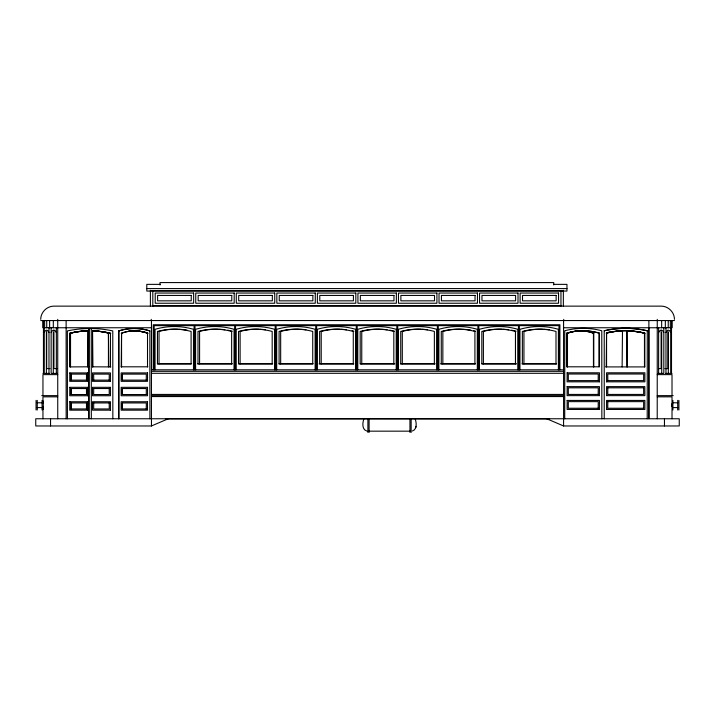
<?xml version="1.0" encoding="UTF-8"?>
<svg xmlns="http://www.w3.org/2000/svg" width="715" height="715" viewBox="0 0 715 715"><rect width="100%" height="100%" fill="white"/><g stroke="black" fill="none" stroke-linecap="round" stroke-linejoin="round"><path stroke-width="1.07" d="M40.728 319.346C40.692 312.267 46.895 306.092 53.974 306.136L661.205 306.136C668.284 306.092 674.486 312.267 674.442 319.346M412.394 431.002C417.14 429.456 416.559 423.057 415.308 419.258M415.79 427.588L415.951 426.346M363.738 419.258C362.487 423.057 361.906 429.456 366.652 431.002M151.419 425.97L168.275 418.758M88.088 366.911L88.088 330.92L86.712 330.938A87.999 87.57 90 0 0 69.802 333.27L69.802 366.911L88.767 366.804M86.256 328.578L93.942 328.578M160.169 284.364L146.798 284.364L146.798 291.059L566.959 291.059L566.959 284.364L553.589 284.364M146.798 288.583L566.959 288.583M150.4 290.674L563.357 290.674M152.804 305.645L560.953 305.645M40.728 320.552L674.442 320.552M151.455 327.756L42.927 327.756L42.927 320.552M563.581 327.756L672.046 327.756L672.046 320.552M57.307 327.756L56.342 327.756L56.342 373.409M91.261 328.534L91.323 418.758M604.229 418.758L604.229 330.759A98.509 98.035 -90 0 1 647.272 330.759L647.209 418.758M647.272 330.759L647.209 330.759A98.509 98.035 90 0 0 604.175 330.759M88.088 330.92L87.739 366.911M92.521 366.911L92.521 330.92L92.87 366.911M118.761 330.92L118.824 330.92A51.954 51.703 90 0 1 149.909 330.92L149.846 330.92A51.954 51.703 -90 0 0 118.761 330.92L118.761 418.758M626.912 366.911L626.912 330.92L627.261 366.911M69.802 333.27L70.159 333.27A87.999 87.57 90 0 1 87.06 330.938M92.53 330.831A78.087 77.712 -90 0 1 108.439 333.163L108.787 366.804M121.21 366.911L121.559 333.27A37.538 37.359 90 0 1 147.862 333.27M567.138 366.911L567.111 333.163A55.94 55.663 -90 0 1 599.393 333.163L599.393 366.804L566.754 366.804L566.754 333.163L567.487 333.27A37.538 37.359 -90 0 1 593.79 333.27L593.79 366.911M567.138 333.27A37.538 37.359 -90 0 1 593.441 333.27L593.79 333.27M566.754 333.163A55.94 55.663 -90 0 1 599.036 333.163L599.393 333.163M606.213 366.804L606.561 333.163A78.087 77.712 -90 0 1 644.823 333.163L644.823 366.804M606.213 333.163A78.087 77.712 90 0 1 644.465 333.163L644.823 333.163M191.584 363.801L157.461 363.801L157.461 331.438A63.912 63.912 0 0 1 191.093 331.438L191.093 363.801M232.134 363.801L198.001 363.801L198.001 331.438A63.912 63.912 0 0 1 231.642 331.438L231.642 363.801M272.674 363.801L238.551 363.801L238.551 331.438A63.912 63.912 0 0 1 272.183 331.438L272.183 363.801M313.224 363.801L279.091 363.801L279.091 331.438A63.912 63.912 0 0 1 312.732 331.438L312.732 363.801M353.764 363.801L319.641 363.801L319.641 331.438A63.912 63.912 0 0 1 353.273 331.438L353.273 363.801M394.314 363.801L360.181 363.801L360.181 331.438A63.912 63.912 0 0 1 393.822 331.438L393.822 363.801M434.854 363.801L400.731 363.801L400.731 331.438A63.912 63.912 0 0 1 434.363 331.438L434.363 363.801M475.404 363.801L441.271 363.801L441.271 331.438A63.912 63.912 0 0 1 474.912 331.438L474.912 363.801M515.944 363.801L481.821 363.801L481.821 331.438A63.912 63.912 0 0 1 515.452 331.438L515.452 363.801M556.493 363.801L522.361 363.801L522.361 331.438A63.912 63.912 0 0 1 556.002 331.438L556.002 363.801M157.372 363.864L190.825 363.864M197.51 363.864L232.08 363.864M238.765 363.864L272.218 363.864M278.913 363.864L312.357 363.864M319.051 363.864L353.612 363.864M360.306 363.864L394.868 363.864M400.445 363.864L435.015 363.864M440.583 363.864L475.153 363.864M481.839 363.864L516.409 363.864M521.986 363.864L556.547 363.864M92.396 366.804L110.807 366.911M121.175 366.804L147.889 366.804M605.605 366.911L644.841 366.911M49.97 368.6L46.698 368.6L46.698 331.26M57.245 368.6L53.92 368.6L53.92 330.16M658.461 368.6L661.116 368.6L661.116 330.16M664.923 368.6L667.971 368.6L667.971 331.26M151.455 369.807L563.581 369.807M151.455 371.308L563.581 371.308M567.111 372.81L599.447 372.81L599.393 381.819M69.748 372.917L87.739 372.917L87.739 381.327L69.748 381.327L69.802 372.917M151.455 373.293L563.581 373.293M42.954 373.409L43.454 373.409L43.454 327.756M49.55 373.409L44.267 373.409L44.267 327.756M57.298 373.409L51.149 373.409L51.149 327.756M657.925 373.409L663.815 373.409L663.815 327.756M665.585 373.409L670.706 373.409L670.706 327.756M672.011 373.409L671.51 373.409L671.51 327.756M57.745 374.615L42.954 374.615L42.954 395.636M657.219 374.615L672.011 374.615L672.011 395.636M93.656 380.121L109.261 380.121M146.316 380.121L122.345 380.121L122.345 374.115L146.316 374.115L146.262 380.121M598.249 380.612L568.309 380.612L568.309 374.008L598.249 374.008L598.196 380.612M607.759 380.612L643.679 380.612M110.45 381.327L92.458 381.327L92.521 372.917L110.45 372.917L110.396 381.327M599.447 381.819L567.111 381.819L567.165 372.81M606.561 381.819L644.876 381.819L644.876 372.81L606.561 372.81L606.624 381.819M567.111 386.627L599.447 386.627L599.393 395.636M69.748 387.333L87.739 387.333L87.739 395.744L69.748 395.744L69.802 387.333M110.45 387.333L92.458 387.333L92.521 395.744L110.45 395.744L110.396 387.333M607.759 387.825L643.679 387.825M93.656 388.531L109.261 388.531M151.455 394.43L563.581 394.43M598.249 394.43L568.309 394.43L568.309 387.825L598.249 387.825L598.196 394.43M146.316 394.537L122.345 394.537L122.345 388.531L146.316 388.531L146.262 394.537M41.756 395.636L57.745 395.636M151.455 395.636L563.581 395.636M599.447 395.636L567.111 395.636L567.165 386.627M606.561 395.636L644.876 395.636L644.823 386.627L606.561 386.627L606.624 395.636M657.219 395.636L673.208 395.636M151.455 396.557L563.581 396.557M57.745 396.834L42.954 396.834L42.954 403.412M657.219 396.834L672.011 396.834L672.011 418.758M567.111 400.436L599.447 400.436L599.393 409.445M607.759 401.642L643.679 401.642L643.625 408.247M69.748 401.75L87.739 401.75L87.739 410.16L69.748 410.16L69.802 401.75M37.26 402.795L42.069 402.795M672.895 402.795L677.704 402.795M93.656 402.947L109.261 402.947M37.26 407.595L42.069 407.595M672.895 407.595L677.704 407.595M598.249 408.247L568.309 408.247L568.309 401.642L598.249 401.642L598.196 408.247M643.679 408.247L607.759 408.247L607.813 401.642M146.316 408.953L122.345 408.953L122.345 402.947L146.316 402.947L146.262 408.953M599.447 409.445L567.111 409.445L567.165 400.436M606.561 409.445L644.876 409.445L644.876 400.436L606.561 400.436L606.624 409.445M110.45 410.16L92.458 410.16L92.458 401.75L110.45 401.75L110.396 410.16M165.969 418.82L549.066 418.847M563.545 425.97L679.25 425.97L679.25 418.758L35.75 418.758L35.75 425.97L151.455 425.97L151.455 320.552M367.903 431.163L410.035 431.163M626.912 330.92L628.288 330.938A87.999 87.57 90 0 1 644.367 333.074M92.521 330.92L93.897 330.938A87.999 87.57 -90 0 1 110.807 333.27M546.725 418.758L563.581 425.97L563.581 320.552M678.91 400.391L678.91 409.999M677.704 400.391L677.704 409.999M672.895 400.391L672.895 409.999M671.617 320.552L671.617 327.756M671.698 403.948L671.698 406.442M670.348 320.552L670.348 327.756M668.328 332.377L668.328 373.409M668.239 320.552L668.239 327.756M665.978 327.756L665.978 373.409M665.334 320.552L665.334 327.756M664.458 418.758L664.458 425.97M661.652 320.552L661.652 327.756M661.706 332.377L661.706 373.409M658.622 327.756L658.622 373.409M657.255 319.346L657.219 418.758M648.88 320.552L648.88 418.758L648.809 327.756M644.465 333.163L644.465 366.804M643.625 380.612L643.679 374.008L607.759 374.008L607.813 380.612M643.625 387.825L643.679 394.43L607.759 394.43L607.813 387.825M622.13 366.911L622.479 330.92L621.103 330.938A87.999 87.57 -90 0 0 610.905 331.939M606.561 333.163L606.561 366.804M601.842 418.758L601.78 330.759A73.359 73.002 90 0 0 564.779 330.759L564.716 418.758M599.036 333.163L599.036 366.804M593.441 333.27L593.441 366.911M567.487 333.27L567.487 366.911M563.751 319.346L563.751 320.552M563.357 290.272L563.357 306.127M560.953 290.63L560.953 306.127M559.89 369.807L559.89 324.753L153.251 324.753L153.251 369.807M558.996 369.807L558.996 325.656L519.358 325.656L519.358 369.807M558.397 369.807L558.397 329.302A68.56 68.56 0 0 0 519.957 329.302L519.957 369.807M553.741 284.981L553.741 282.577L160.008 282.577L160.008 284.981M523.934 363.801L523.934 331.438A63.912 63.912 0 0 1 542.649 329.213M518.455 369.807L518.455 325.656L478.818 325.656L478.818 369.807M517.857 369.807L517.857 329.302A68.56 68.56 0 0 0 479.416 329.302L479.416 369.807M483.394 363.801L483.394 331.438A63.912 63.912 0 0 1 502.1 329.213M477.915 369.807L477.915 325.656L438.268 325.656L438.268 369.807M477.316 369.807L477.316 329.302A68.56 68.56 0 0 0 438.867 329.302L438.867 369.807M442.853 363.801L442.853 331.438A63.912 63.912 0 0 1 461.559 329.213M437.366 369.807L437.366 325.656L397.728 325.656L397.728 369.807M436.767 369.807L436.767 329.302A68.56 68.56 0 0 0 398.327 329.302L398.327 369.807M411.143 418.91L411.143 432.423M409.945 418.91L409.945 432.423M402.304 363.801L402.304 331.438A63.912 63.912 0 0 1 421.01 329.213M396.825 369.807L396.825 325.656L357.178 325.656L357.178 369.807M396.226 369.807L396.226 329.302A68.56 68.56 0 0 0 357.777 329.302L357.777 369.807M369.101 418.91L369.101 432.423M367.903 418.91L367.903 432.423M361.763 363.801L361.763 331.438A63.912 63.912 0 0 1 380.469 329.213M356.276 369.807L356.276 325.656L316.638 325.656L316.638 369.807M355.677 369.807L355.677 329.302A68.56 68.56 0 0 0 317.237 329.302L317.237 369.807M321.214 363.801L321.214 331.438A63.912 63.912 0 0 1 339.92 329.213M315.735 369.807L315.735 325.656L276.088 325.656L276.088 369.807M315.136 369.807L315.136 329.302A68.56 68.56 0 0 0 276.687 329.302L276.687 369.807M280.673 363.801L280.673 331.438A63.912 63.912 0 0 1 299.379 329.213M275.186 369.807L275.186 325.656L235.548 325.656L235.548 369.807M274.587 369.807L274.587 329.302A68.56 68.56 0 0 0 236.147 329.302L236.147 369.807M240.124 363.801L240.124 331.438A63.912 63.912 0 0 1 258.839 329.213M234.645 369.807L234.645 325.656L194.998 325.656L194.998 369.807M234.046 369.807L234.046 329.302A68.56 68.56 0 0 0 195.597 329.302L195.597 369.807M199.583 363.801L199.583 331.438A63.912 63.912 0 0 1 218.29 329.213M194.096 369.807L194.096 325.656L154.154 325.656L154.154 369.807M193.497 369.807L193.497 329.302A68.56 68.56 0 0 0 155.057 329.302L155.057 369.807M159.034 363.801L159.034 331.438A63.912 63.912 0 0 1 177.749 329.213M152.804 290.63L152.804 306.127M151.249 319.346L151.249 320.552M150.4 290.272L150.4 306.127M149.846 330.92L149.909 418.758M147.513 366.911L147.513 333.27A37.538 37.359 -90 0 0 121.21 333.27M122.408 374.115L122.408 380.121M122.408 388.531L122.408 394.537M122.408 402.947L122.408 408.953M121.559 333.27L121.559 366.911M118.824 330.92L118.824 418.758M112.845 418.758L112.782 330.92A109.618 109.091 90 0 0 93.88 328.578M110.45 366.911L110.45 333.27A87.999 87.57 90 0 0 93.549 330.938M109.198 380.121L109.261 374.115L93.656 374.115L93.719 380.121M109.198 388.531L109.261 394.537L93.656 394.537L93.719 388.531M109.198 402.947L109.261 408.953L93.656 408.953L93.719 402.947M108.439 333.163L108.439 366.804M87.677 372.917L87.677 381.327M87.677 387.333L87.677 395.744M87.677 401.75L87.677 410.16M86.479 374.115L86.479 380.121M86.479 388.531L86.479 394.537M86.479 402.947L86.479 408.953M70.999 374.115L70.999 380.121M70.999 388.531L70.999 394.537M70.999 402.947L70.999 408.953M70.535 366.804L70.535 333.163A78.087 77.712 -90 0 1 88.589 330.768M70.159 333.27L70.159 366.911M67.416 418.758L67.353 330.92A109.618 109.091 -90 0 1 86.318 328.578M66.12 320.552L66.155 418.758M57.745 418.758L57.736 319.346M53.312 320.552L53.312 327.756M53.285 332.377L53.285 373.409M50.542 418.758L50.542 425.97M49.63 320.552L49.63 327.756M48.986 327.756L48.986 373.409M46.725 320.552L46.725 327.756M46.377 332.377L46.377 373.409M44.616 320.552L44.616 327.756M43.347 320.552L43.347 327.756M43.266 401.035L43.266 409.355M42.954 406.701L42.954 418.758M42.069 400.391L42.069 409.999M37.26 400.391L37.26 409.999M36.063 400.391L36.063 409.999M607.884 332.538A87.999 87.57 90 0 1 610.413 332.082M611.254 331.939A87.999 87.57 90 0 1 621.451 330.938M627.94 330.938A87.999 87.57 -90 0 1 644.841 333.27M607.536 332.538A87.999 87.57 -90 0 1 610.056 332.082M70.177 333.163A78.087 77.712 -90 0 1 79.669 331.367M80.741 331.242A78.087 77.712 -90 0 1 88.24 330.768M129.022 330.831A55.94 55.663 -90 0 1 147.889 333.163M129.37 330.831A55.94 55.663 90 0 1 147.37 332.904M92.879 330.831A78.087 77.712 -90 0 1 108.787 333.163M44.267 332.564A14.684 4.308 -90 0 1 48.986 332.564M51.149 332.564A6.319 3.307 90 0 1 56.342 332.564M658.622 332.564A6.319 3.307 -90 0 1 663.815 332.564M665.978 332.564A14.684 4.308 -90 0 1 670.706 332.564M178.687 329.249A63.912 63.912 0 0 1 187.142 330.187M340.867 329.249A63.912 63.912 0 0 1 346.516 329.749M352.102 330.75A63.912 63.912 0 0 1 353.934 331.197M300.327 329.249A63.912 63.912 0 0 1 305.975 329.749M219.237 329.249A63.912 63.912 0 0 1 224.885 329.749M227.683 330.187A63.912 63.912 0 0 1 229.542 330.553M230.462 330.75A63.912 63.912 0 0 1 232.304 331.197M259.777 329.249A63.912 63.912 0 0 1 265.426 329.749M543.597 329.249A63.912 63.912 0 0 1 549.245 329.749M462.507 329.249A63.912 63.912 0 0 1 470.953 330.187M473.732 330.75A63.912 63.912 0 0 1 475.573 331.197M503.047 329.249A63.912 63.912 0 0 1 508.696 329.749M511.502 330.187A63.912 63.912 0 0 1 513.352 330.553M514.282 330.75A63.912 63.912 0 0 1 516.114 331.197M421.957 329.249A63.912 63.912 0 0 1 427.606 329.749M381.417 329.249A63.912 63.912 0 0 1 387.065 329.749M389.863 330.187A63.912 63.912 0 0 1 391.722 330.553M392.642 330.75A63.912 63.912 0 0 1 394.483 331.197M193.649 293.034L155.209 293.034L155.209 303.24L193.649 303.24L193.649 293.034M234.189 293.034L195.749 293.034L195.749 303.24L234.189 303.24L234.189 293.034M274.739 293.034L236.29 293.034L236.29 303.24L274.739 303.24L274.739 293.034M315.279 293.034L276.839 293.034L276.839 303.24L315.279 303.24L315.279 293.034M355.829 293.034L317.38 293.034L317.38 303.24L355.829 303.24L355.829 293.034M396.369 293.034L357.929 293.034L357.929 303.24L396.369 303.24L396.369 293.034M436.919 293.034L398.469 293.034L398.469 303.24L436.919 303.24L436.919 293.034M477.459 293.034L439.019 293.034L439.019 303.24L477.459 303.24L477.459 293.034M518.009 293.034L479.559 293.034L479.559 303.24L518.009 303.24L518.009 293.034M558.549 293.034L520.109 293.034L520.109 303.24L558.549 303.24L558.549 293.034M191.245 295.438L157.604 295.438L157.604 300.836L191.245 300.836L191.245 295.438M231.785 295.438L198.153 295.438L198.153 300.836L231.785 300.836L231.785 295.438M272.335 295.438L238.694 295.438L238.694 300.836L272.335 300.836L272.335 295.438M312.875 295.438L279.243 295.438L279.243 300.836L312.875 300.836L312.875 295.438M353.425 295.438L319.784 295.438L319.784 300.836L353.425 300.836L353.425 295.438M393.965 295.438L360.333 295.438L360.333 300.836L393.965 300.836L393.965 295.438M434.514 295.438L400.874 295.438L400.874 300.836L434.514 300.836L434.514 295.438M475.055 295.438L441.423 295.438L441.423 300.836L475.055 300.836L475.055 295.438M515.604 295.438L481.964 295.438L481.964 300.836L515.604 300.836L515.604 295.438M556.145 295.438L522.513 295.438L522.513 300.836L556.145 300.836L556.145 295.438M88.928 328.534L88.874 418.758L88.928 328.534M147.513 372.917L121.157 372.917L121.157 381.327L147.513 381.327L147.513 372.917M86.542 374.115L70.937 374.115L70.937 380.121L86.542 380.121L86.542 374.115M147.513 387.333L121.157 387.333L121.157 395.744L147.513 395.744L147.513 387.333M86.542 388.531L70.937 388.531L70.937 394.537L86.542 394.537L86.542 388.531M147.513 401.75L121.157 401.75L121.157 410.16L147.513 410.16L147.451 401.75M86.542 402.947L70.937 402.947L70.937 408.953L86.542 408.953L86.542 402.947"/></g></svg>
